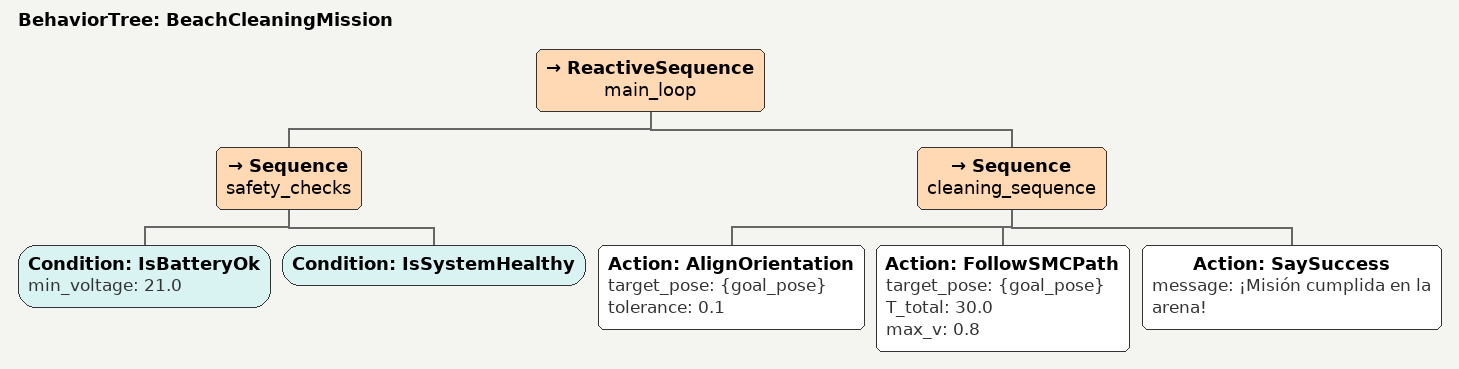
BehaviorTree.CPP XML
<root BTCPP_format="4">
  <BehaviorTree ID="BeachCleaningMission">
    <ReactiveSequence name="main_loop">

      <Sequence name="safety_checks">
        <Condition ID="IsBatteryOk" min_voltage="21.0"/>
        <Condition ID="IsSystemHealthy"/>
      </Sequence>

      <Sequence name="cleaning_sequence">

        <Action ID="AlignOrientation"
                target_pose="{goal_pose}"
                tolerance="0.1"/>

        <Action ID="FollowSMCPath"
                target_pose="{goal_pose}"
                T_total="30.0"
                max_v="0.8"/>

        <Action ID="SaySuccess" message="¡Misión cumplida en la arena!"/>

      </Sequence>

    </ReactiveSequence>
  </BehaviorTree>
</root>
